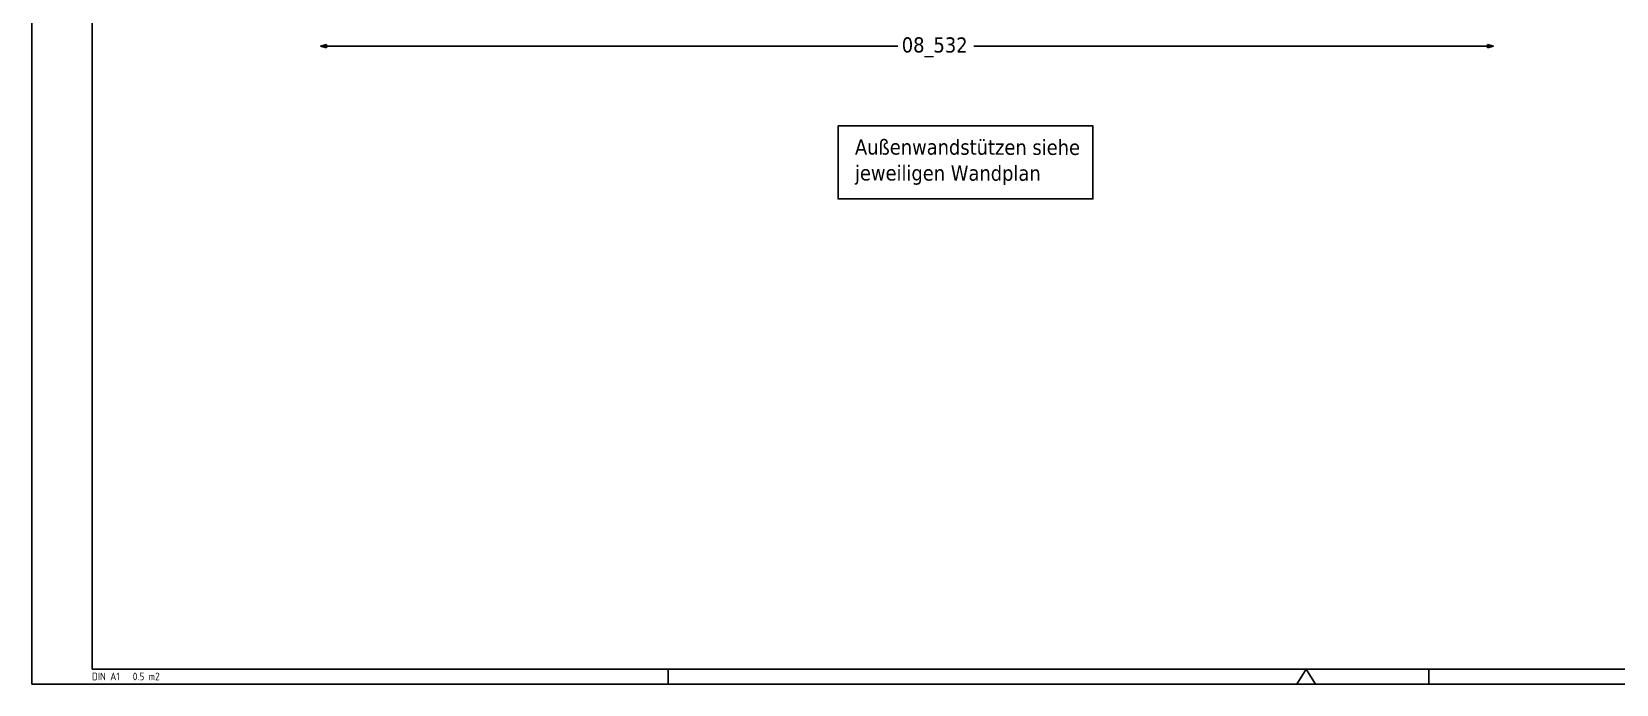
# Model space of a CAD drawing. Extents: x 0 to 84.1, y 0 to 59.4.
# Drawn here: x 0 to 52.3, y 0 to 21.5 of the extents above; entities that cross this region are included whole.
import ezdxf

# ---------------------------------------------------------------- set-up
doc = ezdxf.new("R2010")
doc.units = 0
doc.linetypes.add('AUSGEZOGEN', pattern=[1000.01, 1000, 0.01])
for name, color, linetype in [('grau_mittel', 7, 'Continuous'), ('RAHMEN', 7, 'Continuous'), ('RND', 7, 'Continuous'), ('TEXT', 7, 'Continuous')]:
    doc.layers.add(name, color=color, linetype=linetype)
doc.styles.add('helv', font='tahoma.ttf')
doc.styles.add('txt', font='isocp.shx')

# ---------------------------------------------------------------- blocks, each defined once
blk = doc.blocks.new('DINA1')
at = {"layer": 'RAHMEN'}
for p, q in [((0, 59.4), (0, 0)), ((0, 0), (84.1, 0))]:
    blk.add_line(p, q, dxfattribs=at)
at = {"layer": 'RAHMEN', "color": 5}
for p, q in [((2, 58.9), (2, 0.5)), ((2, 0.5), (83.6, 0.5))]:
    blk.add_line(p, q, dxfattribs=at)
at = {"layer": 'RAHMEN', "color": 7}
for p, q in [((21, 0), (21, 0.5)), ((46.1, 0), (46.1, 0.5))]:
    blk.add_line(p, q, dxfattribs=at)
at = {"layer": 'RAHMEN', "color": 7, "linetype": 'Continuous'}
for p, q in [((42.05, 0.5), (41.74, 0)), ((42.36, 0), (42.05, 0.5))]:
    blk.add_line(p, q, dxfattribs=at)
at = {"layer": 'RAHMEN', "color": 7, "style": 'txt'}
blk.add_text('DIN A1   0.5 m2', height=0.25, dxfattribs=at).set_placement((1.989, 0.133))
blk = doc.blocks.new('Pfeillinie')
at = {"layer": 'TEXT', "linetype": 'Continuous'}
blk.add_hatch(color=7, dxfattribs=at).paths.add_polyline_path([(0, 0), (-0.8, 0.2), (-0.8, 0), (-0.8, -0.2)])
at = {"layer": 'TEXT', "color": 7, "linetype": 'Continuous'}
for p, q in [((-0.8, 0), (-0.8, 0.2)), ((-0.8, 0.2), (0, 0)), ((-0.8, 0), (-0.8, -0.2)), ((-0.8, -0.2), (0, 0))]:
    blk.add_line(p, q, dxfattribs=at)

msp = doc.modelspace()

# ---------------------------------------------------------------- linework, layer by layer
at = {"layer": 'grau_mittel', "color": 7, "linetype": 'AUSGEZOGEN'}
msp.add_lwpolyline([(26.6059, 18.4139), (35.0107, 18.4139), (35.0107, 16.0024), (26.6059, 16.0024)], close=True, dxfattribs=at)
at = {"layer": 'RND', "color": 102, "linetype": 'AUSGEZOGEN'}
for points in [[(9.5315, 21.0408), (28.5813, 21.0408)], [(31.0818, 21.0408), (48.2272, 21.0408)]]:
    msp.add_lwpolyline(points, dxfattribs=at)

# ---------------------------------------------------------------- block references
at = {"layer": 'RAHMEN'}
msp.add_blockref('DINA1', (0, 0), dxfattribs=at)
at = {"layer": 'RND', "color": 102, "linetype": 'AUSGEZOGEN', "xscale": 0.25, "yscale": 0.25, "zscale": 0.25, "rotation": 180}
msp.add_blockref('Pfeillinie', (9.5315, 21.0408), dxfattribs=at)
at = {"layer": 'RND', "color": 102, "linetype": 'AUSGEZOGEN', "xscale": 0.25, "yscale": 0.25, "zscale": 0.25}
msp.add_blockref('Pfeillinie', (48.2272, 21.0408), dxfattribs=at)

# ---------------------------------------------------------------- texts
at = {"layer": 'grau_mittel', "color": 92, "linetype": 'AUSGEZOGEN', "style": 'helv'}
msp.add_text('08_532', height=0.5, rotation=359.89121, dxfattribs=at).set_placement((28.706, 20.8335))
at = {"layer": 'grau_mittel', "color": 7, "linetype": 'AUSGEZOGEN', "style": 'helv'}
for s, p in [('Außenwandstützen siehe ', (27.1611, 17.4683)), ('jeweiligen Wandplan', (27.1611, 16.6129))]:
    msp.add_text(s, height=0.5, rotation=359.89121, dxfattribs=at).set_placement(p)

doc.saveas('drawing.dxf')
